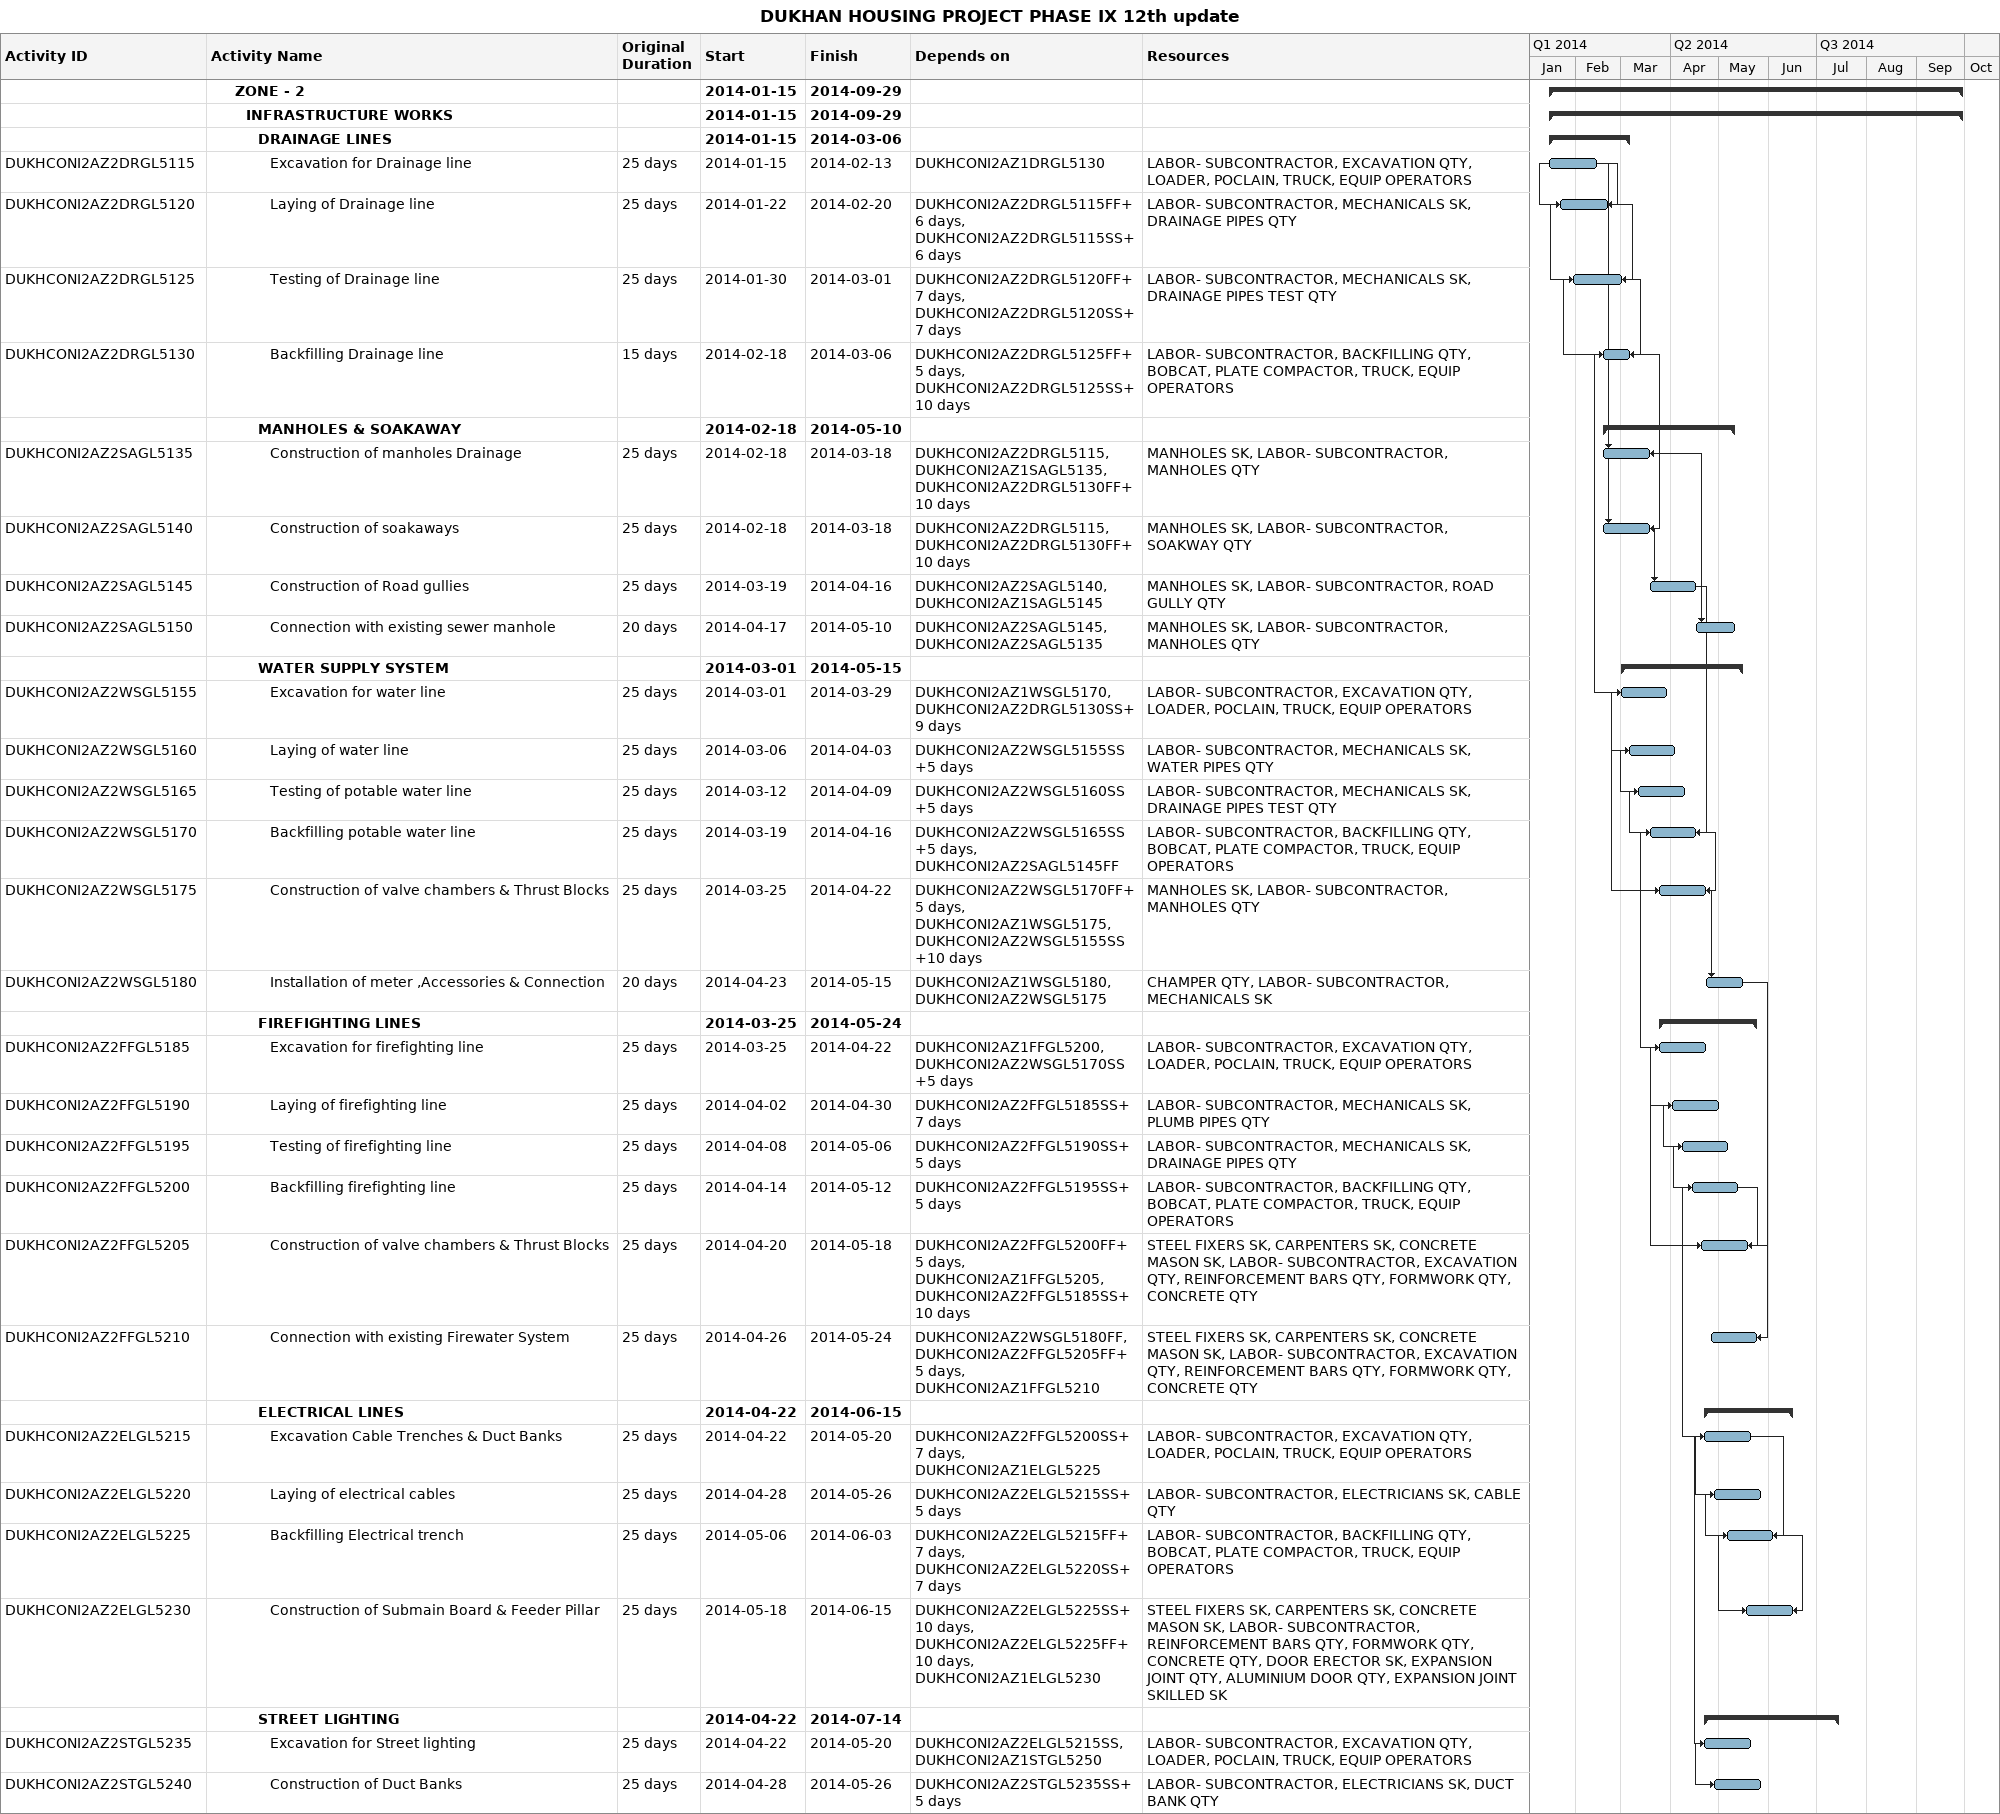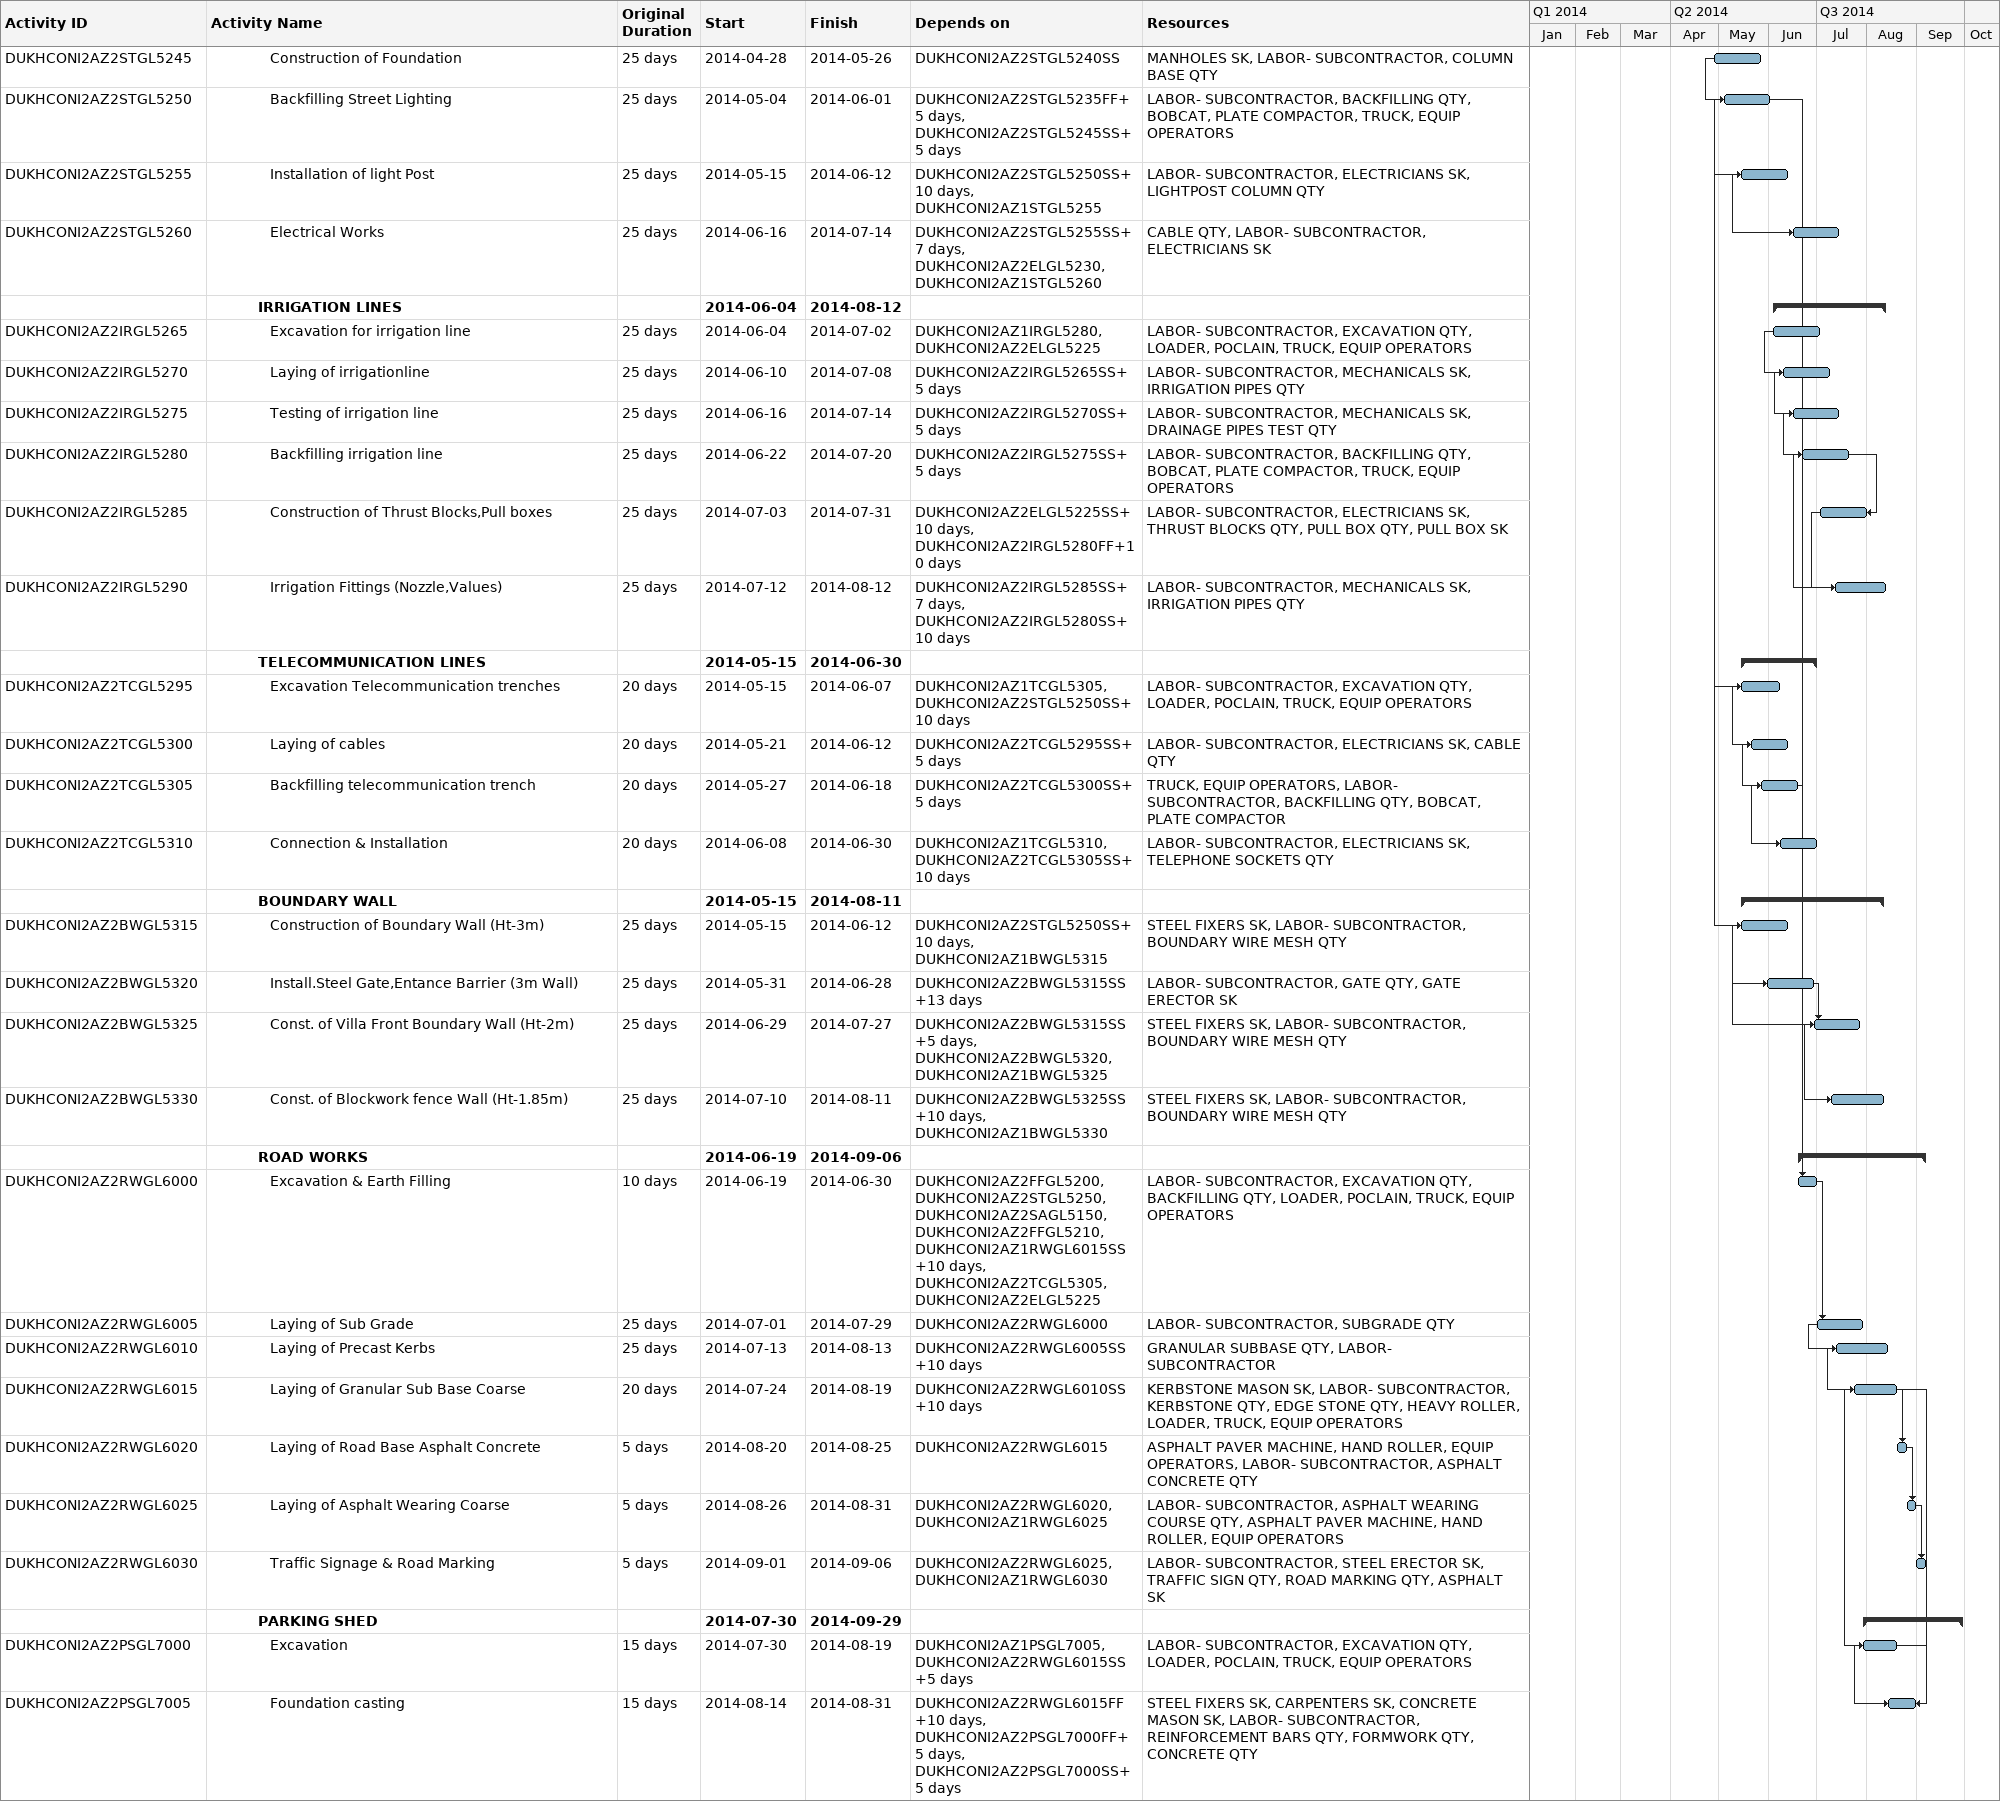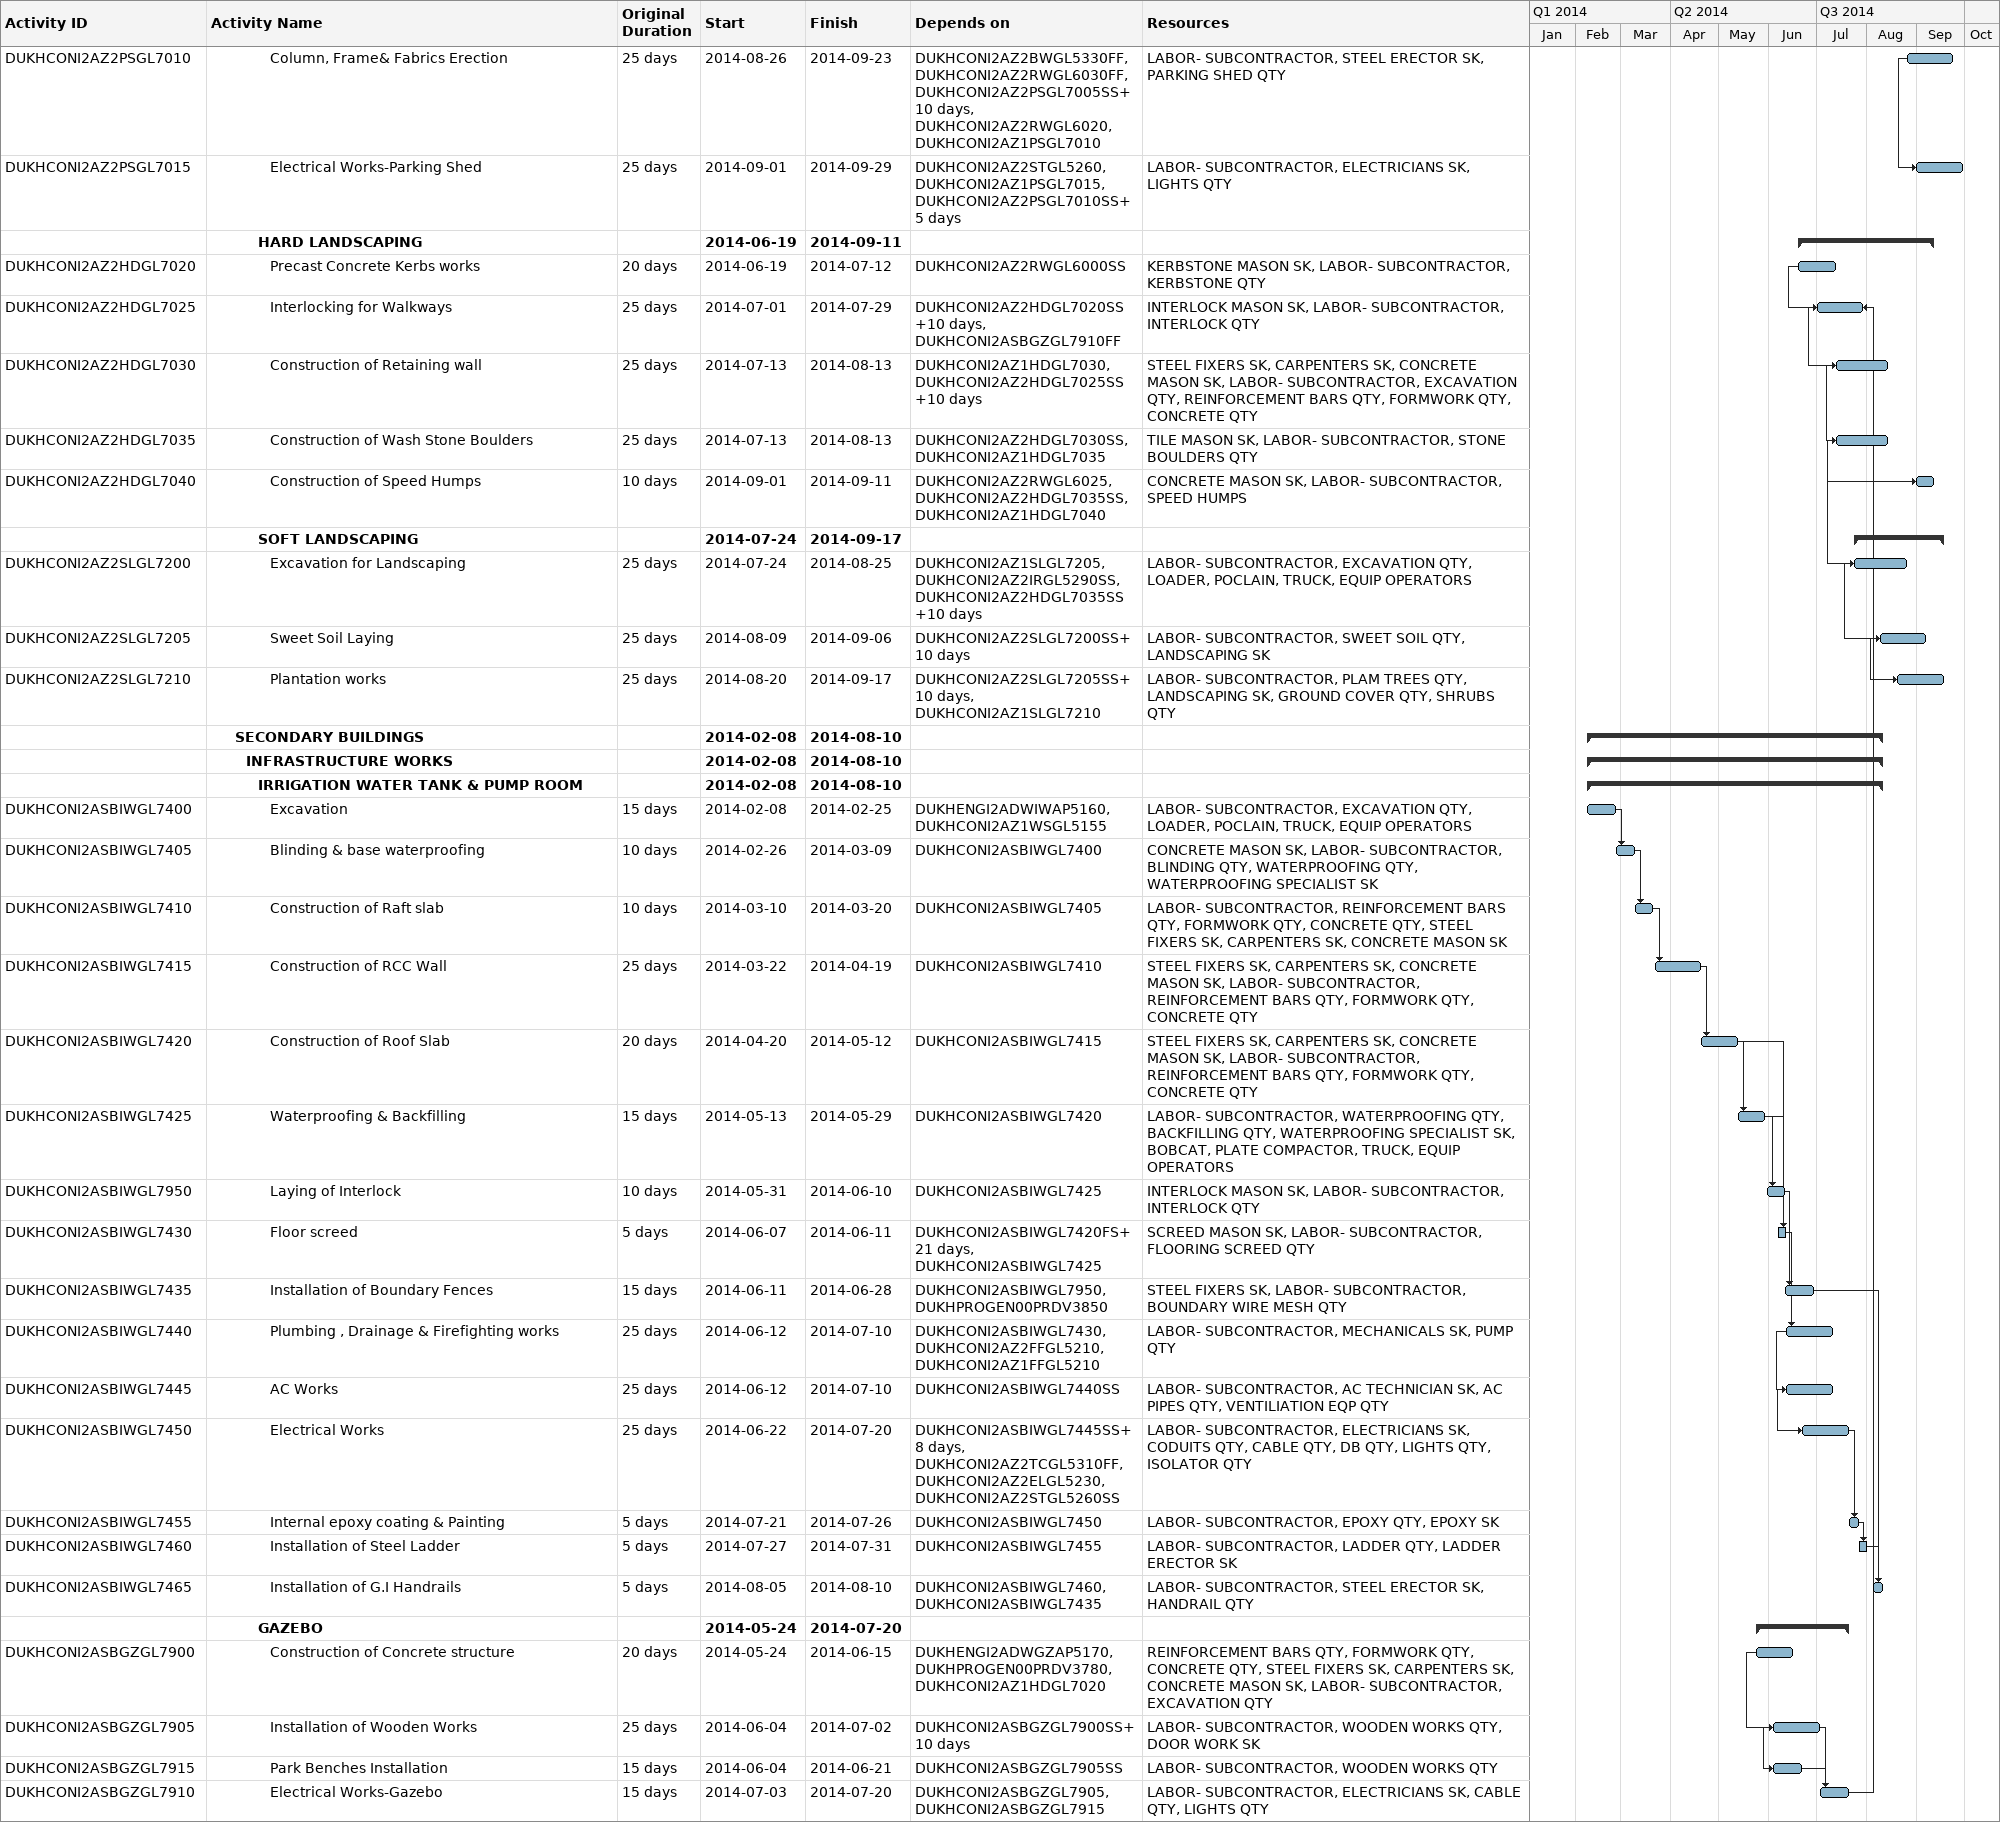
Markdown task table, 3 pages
DUKHAN HOUSING PROJECT PHASE IX 12th update

| ID | Level | Task | Original duration | Start | Finish | Predecessors | Resources |
|---|---|---|---|---|---|---|---|
|  | 3 | **ZONE - 2** |  | 2014-01-15 | 2014-09-29 |  |  |
|  | 4 | **INFRASTRUCTURE WORKS** |  | 2014-01-15 | 2014-09-29 |  |  |
|  | 5 | **DRAINAGE LINES** |  | 2014-01-15 | 2014-03-06 |  |  |
| DUKHCONI2AZ2DRGL5115 | 6 | Excavation for Drainage line | 25d | 2014-01-15 | 2014-02-13 | DUKHCONI2AZ1DRGL5130 | LABOR- SUBCONTRACTOR, EXCAVATION QTY, LOADER, POCLAIN, TRUCK, EQUIP OPERATORS |
| DUKHCONI2AZ2DRGL5120 | 6 | Laying of Drainage line | 25d | 2014-01-22 | 2014-02-20 | DUKHCONI2AZ2DRGL5115FF+6d, DUKHCONI2AZ2DRGL5115SS+6d | LABOR- SUBCONTRACTOR, MECHANICALS SK, DRAINAGE PIPES QTY |
| DUKHCONI2AZ2DRGL5125 | 6 | Testing of Drainage line | 25d | 2014-01-30 | 2014-03-01 | DUKHCONI2AZ2DRGL5120FF+7d, DUKHCONI2AZ2DRGL5120SS+7d | LABOR- SUBCONTRACTOR, MECHANICALS SK, DRAINAGE PIPES TEST QTY |
| DUKHCONI2AZ2DRGL5130 | 6 | Backfilling Drainage line | 15d | 2014-02-18 | 2014-03-06 | DUKHCONI2AZ2DRGL5125FF+5d, DUKHCONI2AZ2DRGL5125SS+10d | LABOR- SUBCONTRACTOR, BACKFILLING QTY, BOBCAT, PLATE COMPACTOR, TRUCK, EQUIP OPERATORS |
|  | 5 | **MANHOLES & SOAKAWAY** |  | 2014-02-18 | 2014-05-10 |  |  |
| DUKHCONI2AZ2SAGL5135 | 6 | Construction of manholes Drainage | 25d | 2014-02-18 | 2014-03-18 | DUKHCONI2AZ2DRGL5115, DUKHCONI2AZ1SAGL5135, DUKHCONI2AZ2DRGL5130FF+10d | MANHOLES SK, LABOR- SUBCONTRACTOR, MANHOLES QTY |
| DUKHCONI2AZ2SAGL5140 | 6 | Construction of soakaways | 25d | 2014-02-18 | 2014-03-18 | DUKHCONI2AZ2DRGL5115, DUKHCONI2AZ2DRGL5130FF+10d | MANHOLES SK, LABOR- SUBCONTRACTOR, SOAKWAY QTY |
| DUKHCONI2AZ2SAGL5145 | 6 | Construction of Road gullies | 25d | 2014-03-19 | 2014-04-16 | DUKHCONI2AZ2SAGL5140, DUKHCONI2AZ1SAGL5145 | MANHOLES SK, LABOR- SUBCONTRACTOR, ROAD GULLY QTY |
| DUKHCONI2AZ2SAGL5150 | 6 | Connection with existing sewer manhole | 20d | 2014-04-17 | 2014-05-10 | DUKHCONI2AZ2SAGL5145, DUKHCONI2AZ2SAGL5135 | MANHOLES SK, LABOR- SUBCONTRACTOR, MANHOLES QTY |
|  | 5 | **WATER SUPPLY SYSTEM** |  | 2014-03-01 | 2014-05-15 |  |  |
| DUKHCONI2AZ2WSGL5155 | 6 | Excavation for water line | 25d | 2014-03-01 | 2014-03-29 | DUKHCONI2AZ1WSGL5170, DUKHCONI2AZ2DRGL5130SS+9d | LABOR- SUBCONTRACTOR, EXCAVATION QTY, LOADER, POCLAIN, TRUCK, EQUIP OPERATORS |
| DUKHCONI2AZ2WSGL5160 | 6 | Laying of water line | 25d | 2014-03-06 | 2014-04-03 | DUKHCONI2AZ2WSGL5155SS+5d | LABOR- SUBCONTRACTOR, MECHANICALS SK, WATER PIPES QTY |
| DUKHCONI2AZ2WSGL5165 | 6 | Testing of potable water line | 25d | 2014-03-12 | 2014-04-09 | DUKHCONI2AZ2WSGL5160SS+5d | LABOR- SUBCONTRACTOR, MECHANICALS SK, DRAINAGE PIPES TEST QTY |
| DUKHCONI2AZ2WSGL5170 | 6 | Backfilling potable water line | 25d | 2014-03-19 | 2014-04-16 | DUKHCONI2AZ2WSGL5165SS+5d, DUKHCONI2AZ2SAGL5145FF | LABOR- SUBCONTRACTOR, BACKFILLING QTY, BOBCAT, PLATE COMPACTOR, TRUCK, EQUIP OPERATORS |
| DUKHCONI2AZ2WSGL5175 | 6 | Construction of valve chambers & Thrust Blocks | 25d | 2014-03-25 | 2014-04-22 | DUKHCONI2AZ2WSGL5170FF+5d, DUKHCONI2AZ1WSGL5175, DUKHCONI2AZ2WSGL5155SS+10d | MANHOLES SK, LABOR- SUBCONTRACTOR, MANHOLES QTY |
| DUKHCONI2AZ2WSGL5180 | 6 | Installation of meter ,Accessories & Connection | 20d | 2014-04-23 | 2014-05-15 | DUKHCONI2AZ1WSGL5180, DUKHCONI2AZ2WSGL5175 | CHAMPER QTY, LABOR- SUBCONTRACTOR, MECHANICALS SK |
|  | 5 | **FIREFIGHTING LINES** |  | 2014-03-25 | 2014-05-24 |  |  |
| DUKHCONI2AZ2FFGL5185 | 6 | Excavation for firefighting line | 25d | 2014-03-25 | 2014-04-22 | DUKHCONI2AZ1FFGL5200, DUKHCONI2AZ2WSGL5170SS+5d | LABOR- SUBCONTRACTOR, EXCAVATION QTY, LOADER, POCLAIN, TRUCK, EQUIP OPERATORS |
| DUKHCONI2AZ2FFGL5190 | 6 | Laying of firefighting line | 25d | 2014-04-02 | 2014-04-30 | DUKHCONI2AZ2FFGL5185SS+7d | LABOR- SUBCONTRACTOR, MECHANICALS SK, PLUMB PIPES QTY |
| DUKHCONI2AZ2FFGL5195 | 6 | Testing of firefighting line | 25d | 2014-04-08 | 2014-05-06 | DUKHCONI2AZ2FFGL5190SS+5d | LABOR- SUBCONTRACTOR, MECHANICALS SK, DRAINAGE PIPES QTY |
| DUKHCONI2AZ2FFGL5200 | 6 | Backfilling firefighting line | 25d | 2014-04-14 | 2014-05-12 | DUKHCONI2AZ2FFGL5195SS+5d | LABOR- SUBCONTRACTOR, BACKFILLING QTY, BOBCAT, PLATE COMPACTOR, TRUCK, EQUIP OPERATORS |
| DUKHCONI2AZ2FFGL5205 | 6 | Construction of valve chambers & Thrust Blocks | 25d | 2014-04-20 | 2014-05-18 | DUKHCONI2AZ2FFGL5200FF+5d, DUKHCONI2AZ1FFGL5205, DUKHCONI2AZ2FFGL5185SS+10d | STEEL FIXERS SK, CARPENTERS SK, CONCRETE MASON SK, LABOR- SUBCONTRACTOR, EXCAVATION QTY, REINFORCEMENT BARS QTY, FORMWORK QTY, CONCRETE QTY |
| DUKHCONI2AZ2FFGL5210 | 6 | Connection with existing Firewater System | 25d | 2014-04-26 | 2014-05-24 | DUKHCONI2AZ2WSGL5180FF, DUKHCONI2AZ2FFGL5205FF+5d, DUKHCONI2AZ1FFGL5210 | STEEL FIXERS SK, CARPENTERS SK, CONCRETE MASON SK, LABOR- SUBCONTRACTOR, EXCAVATION QTY, REINFORCEMENT BARS QTY, FORMWORK QTY, CONCRETE QTY |
|  | 5 | **ELECTRICAL LINES** |  | 2014-04-22 | 2014-06-15 |  |  |
| DUKHCONI2AZ2ELGL5215 | 6 | Excavation Cable Trenches & Duct Banks | 25d | 2014-04-22 | 2014-05-20 | DUKHCONI2AZ2FFGL5200SS+7d, DUKHCONI2AZ1ELGL5225 | LABOR- SUBCONTRACTOR, EXCAVATION QTY, LOADER, POCLAIN, TRUCK, EQUIP OPERATORS |
| DUKHCONI2AZ2ELGL5220 | 6 | Laying of electrical cables | 25d | 2014-04-28 | 2014-05-26 | DUKHCONI2AZ2ELGL5215SS+5d | LABOR- SUBCONTRACTOR, ELECTRICIANS SK, CABLE QTY |
| DUKHCONI2AZ2ELGL5225 | 6 | Backfilling Electrical trench | 25d | 2014-05-06 | 2014-06-03 | DUKHCONI2AZ2ELGL5215FF+7d, DUKHCONI2AZ2ELGL5220SS+7d | LABOR- SUBCONTRACTOR, BACKFILLING QTY, BOBCAT, PLATE COMPACTOR, TRUCK, EQUIP OPERATORS |
| DUKHCONI2AZ2ELGL5230 | 6 | Construction of Submain Board & Feeder Pillar | 25d | 2014-05-18 | 2014-06-15 | DUKHCONI2AZ2ELGL5225SS+10d, DUKHCONI2AZ2ELGL5225FF+10d, DUKHCONI2AZ1ELGL5230 | STEEL FIXERS SK, CARPENTERS SK, CONCRETE MASON SK, LABOR- SUBCONTRACTOR, REINFORCEMENT BARS QTY, FORMWORK QTY, CONCRETE QTY, DOOR ERECTOR SK, EXPANSION JOINT QTY, ALUMINIUM DOOR QTY, EXPANSION JOINT SKILLED SK |
|  | 5 | **STREET LIGHTING** |  | 2014-04-22 | 2014-07-14 |  |  |
| DUKHCONI2AZ2STGL5235 | 6 | Excavation for Street lighting | 25d | 2014-04-22 | 2014-05-20 | DUKHCONI2AZ2ELGL5215SS, DUKHCONI2AZ1STGL5250 | LABOR- SUBCONTRACTOR, EXCAVATION QTY, LOADER, POCLAIN, TRUCK, EQUIP OPERATORS |
| DUKHCONI2AZ2STGL5240 | 6 | Construction of Duct Banks | 25d | 2014-04-28 | 2014-05-26 | DUKHCONI2AZ2STGL5235SS+5d | LABOR- SUBCONTRACTOR, ELECTRICIANS SK, DUCT BANK QTY |
| DUKHCONI2AZ2STGL5245 | 6 | Construction of Foundation | 25d | 2014-04-28 | 2014-05-26 | DUKHCONI2AZ2STGL5240SS | MANHOLES SK, LABOR- SUBCONTRACTOR, COLUMN BASE QTY |
| DUKHCONI2AZ2STGL5250 | 6 | Backfilling Street Lighting | 25d | 2014-05-04 | 2014-06-01 | DUKHCONI2AZ2STGL5235FF+5d, DUKHCONI2AZ2STGL5245SS+5d | LABOR- SUBCONTRACTOR, BACKFILLING QTY, BOBCAT, PLATE COMPACTOR, TRUCK, EQUIP OPERATORS |
| DUKHCONI2AZ2STGL5255 | 6 | Installation of light Post | 25d | 2014-05-15 | 2014-06-12 | DUKHCONI2AZ2STGL5250SS+10d, DUKHCONI2AZ1STGL5255 | LABOR- SUBCONTRACTOR, ELECTRICIANS SK, LIGHTPOST COLUMN QTY |
| DUKHCONI2AZ2STGL5260 | 6 | Electrical Works | 25d | 2014-06-16 | 2014-07-14 | DUKHCONI2AZ2STGL5255SS+7d, DUKHCONI2AZ2ELGL5230, DUKHCONI2AZ1STGL5260 | CABLE QTY, LABOR- SUBCONTRACTOR, ELECTRICIANS SK |
|  | 5 | **IRRIGATION LINES** |  | 2014-06-04 | 2014-08-12 |  |  |
| DUKHCONI2AZ2IRGL5265 | 6 | Excavation for irrigation line | 25d | 2014-06-04 | 2014-07-02 | DUKHCONI2AZ1IRGL5280, DUKHCONI2AZ2ELGL5225 | LABOR- SUBCONTRACTOR, EXCAVATION QTY, LOADER, POCLAIN, TRUCK, EQUIP OPERATORS |
| DUKHCONI2AZ2IRGL5270 | 6 | Laying of irrigationline | 25d | 2014-06-10 | 2014-07-08 | DUKHCONI2AZ2IRGL5265SS+5d | LABOR- SUBCONTRACTOR, MECHANICALS SK, IRRIGATION PIPES QTY |
| DUKHCONI2AZ2IRGL5275 | 6 | Testing of irrigation line | 25d | 2014-06-16 | 2014-07-14 | DUKHCONI2AZ2IRGL5270SS+5d | LABOR- SUBCONTRACTOR, MECHANICALS SK, DRAINAGE PIPES TEST QTY |
| DUKHCONI2AZ2IRGL5280 | 6 | Backfilling irrigation line | 25d | 2014-06-22 | 2014-07-20 | DUKHCONI2AZ2IRGL5275SS+5d | LABOR- SUBCONTRACTOR, BACKFILLING QTY, BOBCAT, PLATE COMPACTOR, TRUCK, EQUIP OPERATORS |
| DUKHCONI2AZ2IRGL5285 | 6 | Construction of Thrust Blocks,Pull boxes | 25d | 2014-07-03 | 2014-07-31 | DUKHCONI2AZ2ELGL5225SS+10d, DUKHCONI2AZ2IRGL5280FF+10d | LABOR- SUBCONTRACTOR, ELECTRICIANS SK, THRUST BLOCKS QTY, PULL BOX QTY, PULL BOX SK |
| DUKHCONI2AZ2IRGL5290 | 6 | Irrigation Fittings (Nozzle,Values) | 25d | 2014-07-12 | 2014-08-12 | DUKHCONI2AZ2IRGL5285SS+7d, DUKHCONI2AZ2IRGL5280SS+10d | LABOR- SUBCONTRACTOR, MECHANICALS SK, IRRIGATION PIPES QTY |
|  | 5 | **TELECOMMUNICATION LINES** |  | 2014-05-15 | 2014-06-30 |  |  |
| DUKHCONI2AZ2TCGL5295 | 6 | Excavation Telecommunication trenches | 20d | 2014-05-15 | 2014-06-07 | DUKHCONI2AZ1TCGL5305, DUKHCONI2AZ2STGL5250SS+10d | LABOR- SUBCONTRACTOR, EXCAVATION QTY, LOADER, POCLAIN, TRUCK, EQUIP OPERATORS |
| DUKHCONI2AZ2TCGL5300 | 6 | Laying of cables | 20d | 2014-05-21 | 2014-06-12 | DUKHCONI2AZ2TCGL5295SS+5d | LABOR- SUBCONTRACTOR, ELECTRICIANS SK, CABLE QTY |
| DUKHCONI2AZ2TCGL5305 | 6 | Backfilling telecommunication trench | 20d | 2014-05-27 | 2014-06-18 | DUKHCONI2AZ2TCGL5300SS+5d | TRUCK, EQUIP OPERATORS, LABOR- SUBCONTRACTOR, BACKFILLING QTY, BOBCAT, PLATE COMPACTOR |
| DUKHCONI2AZ2TCGL5310 | 6 | Connection & Installation | 20d | 2014-06-08 | 2014-06-30 | DUKHCONI2AZ1TCGL5310, DUKHCONI2AZ2TCGL5305SS+10d | LABOR- SUBCONTRACTOR, ELECTRICIANS SK, TELEPHONE SOCKETS QTY |
|  | 5 | **BOUNDARY WALL** |  | 2014-05-15 | 2014-08-11 |  |  |
| DUKHCONI2AZ2BWGL5315 | 6 | Construction of Boundary Wall (Ht-3m) | 25d | 2014-05-15 | 2014-06-12 | DUKHCONI2AZ2STGL5250SS+10d, DUKHCONI2AZ1BWGL5315 | STEEL FIXERS SK, LABOR- SUBCONTRACTOR, BOUNDARY WIRE MESH QTY |
| DUKHCONI2AZ2BWGL5320 | 6 | Install.Steel Gate,Entance Barrier (3m Wall) | 25d | 2014-05-31 | 2014-06-28 | DUKHCONI2AZ2BWGL5315SS+13d | LABOR- SUBCONTRACTOR, GATE QTY, GATE ERECTOR SK |
| DUKHCONI2AZ2BWGL5325 | 6 | Const. of Villa Front Boundary Wall (Ht-2m) | 25d | 2014-06-29 | 2014-07-27 | DUKHCONI2AZ2BWGL5315SS+5d, DUKHCONI2AZ2BWGL5320, DUKHCONI2AZ1BWGL5325 | STEEL FIXERS SK, LABOR- SUBCONTRACTOR, BOUNDARY WIRE MESH QTY |
| DUKHCONI2AZ2BWGL5330 | 6 | Const. of Blockwork fence Wall (Ht-1.85m) | 25d | 2014-07-10 | 2014-08-11 | DUKHCONI2AZ2BWGL5325SS+10d, DUKHCONI2AZ1BWGL5330 | STEEL FIXERS SK, LABOR- SUBCONTRACTOR, BOUNDARY WIRE MESH QTY |
|  | 5 | **ROAD WORKS** |  | 2014-06-19 | 2014-09-06 |  |  |
| DUKHCONI2AZ2RWGL6000 | 6 | Excavation & Earth Filling | 10d | 2014-06-19 | 2014-06-30 | DUKHCONI2AZ2FFGL5200, DUKHCONI2AZ2STGL5250, DUKHCONI2AZ2SAGL5150, DUKHCONI2AZ2FFGL5210, DUKHCONI2AZ1RWGL6015SS+10d, DUKHCONI2AZ2TCGL5305, DUKHCONI2AZ2ELGL5225 | LABOR- SUBCONTRACTOR, EXCAVATION QTY, BACKFILLING QTY, LOADER, POCLAIN, TRUCK, EQUIP OPERATORS |
| DUKHCONI2AZ2RWGL6005 | 6 | Laying of Sub Grade | 25d | 2014-07-01 | 2014-07-29 | DUKHCONI2AZ2RWGL6000 | LABOR- SUBCONTRACTOR, SUBGRADE QTY |
| DUKHCONI2AZ2RWGL6010 | 6 | Laying of Precast Kerbs | 25d | 2014-07-13 | 2014-08-13 | DUKHCONI2AZ2RWGL6005SS+10d | GRANULAR SUBBASE QTY, LABOR- SUBCONTRACTOR |
| DUKHCONI2AZ2RWGL6015 | 6 | Laying of Granular Sub Base Coarse | 20d | 2014-07-24 | 2014-08-19 | DUKHCONI2AZ2RWGL6010SS+10d | KERBSTONE MASON SK, LABOR- SUBCONTRACTOR, KERBSTONE QTY, EDGE STONE QTY, HEAVY ROLLER, LOADER, TRUCK, EQUIP OPERATORS |
| DUKHCONI2AZ2RWGL6020 | 6 | Laying of Road Base Asphalt Concrete | 5d | 2014-08-20 | 2014-08-25 | DUKHCONI2AZ2RWGL6015 | ASPHALT PAVER MACHINE, HAND ROLLER, EQUIP OPERATORS, LABOR- SUBCONTRACTOR, ASPHALT CONCRETE QTY |
| DUKHCONI2AZ2RWGL6025 | 6 | Laying of Asphalt Wearing Coarse | 5d | 2014-08-26 | 2014-08-31 | DUKHCONI2AZ2RWGL6020, DUKHCONI2AZ1RWGL6025 | LABOR- SUBCONTRACTOR, ASPHALT WEARING COURSE QTY, ASPHALT PAVER MACHINE, HAND ROLLER, EQUIP OPERATORS |
| DUKHCONI2AZ2RWGL6030 | 6 | Traffic Signage & Road Marking | 5d | 2014-09-01 | 2014-09-06 | DUKHCONI2AZ2RWGL6025, DUKHCONI2AZ1RWGL6030 | LABOR- SUBCONTRACTOR, STEEL ERECTOR SK, TRAFFIC SIGN QTY, ROAD MARKING QTY, ASPHALT SK |
|  | 5 | **PARKING SHED** |  | 2014-07-30 | 2014-09-29 |  |  |
| DUKHCONI2AZ2PSGL7000 | 6 | Excavation | 15d | 2014-07-30 | 2014-08-19 | DUKHCONI2AZ1PSGL7005, DUKHCONI2AZ2RWGL6015SS+5d | LABOR- SUBCONTRACTOR, EXCAVATION QTY, LOADER, POCLAIN, TRUCK, EQUIP OPERATORS |
| DUKHCONI2AZ2PSGL7005 | 6 | Foundation casting | 15d | 2014-08-14 | 2014-08-31 | DUKHCONI2AZ2RWGL6015FF+10d, DUKHCONI2AZ2PSGL7000FF+5d, DUKHCONI2AZ2PSGL7000SS+5d | STEEL FIXERS SK, CARPENTERS SK, CONCRETE MASON SK, LABOR- SUBCONTRACTOR, REINFORCEMENT BARS QTY, FORMWORK QTY, CONCRETE QTY |
| DUKHCONI2AZ2PSGL7010 | 6 | Column, Frame& Fabrics Erection | 25d | 2014-08-26 | 2014-09-23 | DUKHCONI2AZ2BWGL5330FF, DUKHCONI2AZ2RWGL6030FF, DUKHCONI2AZ2PSGL7005SS+10d, DUKHCONI2AZ2RWGL6020, DUKHCONI2AZ1PSGL7010 | LABOR- SUBCONTRACTOR, STEEL ERECTOR SK, PARKING SHED QTY |
| DUKHCONI2AZ2PSGL7015 | 6 | Electrical Works-Parking Shed | 25d | 2014-09-01 | 2014-09-29 | DUKHCONI2AZ2STGL5260, DUKHCONI2AZ1PSGL7015, DUKHCONI2AZ2PSGL7010SS+5d | LABOR- SUBCONTRACTOR, ELECTRICIANS SK, LIGHTS QTY |
|  | 5 | **HARD LANDSCAPING** |  | 2014-06-19 | 2014-09-11 |  |  |
| DUKHCONI2AZ2HDGL7020 | 6 | Precast Concrete Kerbs works | 20d | 2014-06-19 | 2014-07-12 | DUKHCONI2AZ2RWGL6000SS | KERBSTONE MASON SK, LABOR- SUBCONTRACTOR, KERBSTONE QTY |
| DUKHCONI2AZ2HDGL7025 | 6 | Interlocking for Walkways | 25d | 2014-07-01 | 2014-07-29 | DUKHCONI2AZ2HDGL7020SS+10d, DUKHCONI2ASBGZGL7910FF | INTERLOCK MASON SK, LABOR- SUBCONTRACTOR, INTERLOCK QTY |
| DUKHCONI2AZ2HDGL7030 | 6 | Construction of Retaining wall | 25d | 2014-07-13 | 2014-08-13 | DUKHCONI2AZ1HDGL7030, DUKHCONI2AZ2HDGL7025SS+10d | STEEL FIXERS SK, CARPENTERS SK, CONCRETE MASON SK, LABOR- SUBCONTRACTOR, EXCAVATION QTY, REINFORCEMENT BARS QTY, FORMWORK QTY, CONCRETE QTY |
| DUKHCONI2AZ2HDGL7035 | 6 | Construction of Wash Stone Boulders | 25d | 2014-07-13 | 2014-08-13 | DUKHCONI2AZ2HDGL7030SS, DUKHCONI2AZ1HDGL7035 | TILE MASON SK, LABOR- SUBCONTRACTOR, STONE BOULDERS QTY |
| DUKHCONI2AZ2HDGL7040 | 6 | Construction of Speed Humps | 10d | 2014-09-01 | 2014-09-11 | DUKHCONI2AZ2RWGL6025, DUKHCONI2AZ2HDGL7035SS, DUKHCONI2AZ1HDGL7040 | CONCRETE MASON SK, LABOR- SUBCONTRACTOR, SPEED HUMPS |
|  | 5 | **SOFT LANDSCAPING** |  | 2014-07-24 | 2014-09-17 |  |  |
| DUKHCONI2AZ2SLGL7200 | 6 | Excavation for Landscaping | 25d | 2014-07-24 | 2014-08-25 | DUKHCONI2AZ1SLGL7205, DUKHCONI2AZ2IRGL5290SS, DUKHCONI2AZ2HDGL7035SS+10d | LABOR- SUBCONTRACTOR, EXCAVATION QTY, LOADER, POCLAIN, TRUCK, EQUIP OPERATORS |
| DUKHCONI2AZ2SLGL7205 | 6 | Sweet Soil Laying | 25d | 2014-08-09 | 2014-09-06 | DUKHCONI2AZ2SLGL7200SS+10d | LABOR- SUBCONTRACTOR, SWEET SOIL QTY, LANDSCAPING SK |
| DUKHCONI2AZ2SLGL7210 | 6 | Plantation works | 25d | 2014-08-20 | 2014-09-17 | DUKHCONI2AZ2SLGL7205SS+10d, DUKHCONI2AZ1SLGL7210 | LABOR- SUBCONTRACTOR, PLAM TREES QTY, LANDSCAPING SK, GROUND COVER QTY, SHRUBS QTY |
|  | 3 | **SECONDARY BUILDINGS** |  | 2014-02-08 | 2014-08-10 |  |  |
|  | 4 | **INFRASTRUCTURE WORKS** |  | 2014-02-08 | 2014-08-10 |  |  |
|  | 5 | **IRRIGATION WATER TANK & PUMP ROOM** |  | 2014-02-08 | 2014-08-10 |  |  |
| DUKHCONI2ASBIWGL7400 | 6 | Excavation | 15d | 2014-02-08 | 2014-02-25 | DUKHENGI2ADWIWAP5160, DUKHCONI2AZ1WSGL5155 | LABOR- SUBCONTRACTOR, EXCAVATION QTY, LOADER, POCLAIN, TRUCK, EQUIP OPERATORS |
| DUKHCONI2ASBIWGL7405 | 6 | Blinding & base waterproofing | 10d | 2014-02-26 | 2014-03-09 | DUKHCONI2ASBIWGL7400 | CONCRETE MASON SK, LABOR- SUBCONTRACTOR, BLINDING QTY, WATERPROOFING QTY, WATERPROOFING SPECIALIST SK |
| DUKHCONI2ASBIWGL7410 | 6 | Construction of Raft slab | 10d | 2014-03-10 | 2014-03-20 | DUKHCONI2ASBIWGL7405 | LABOR- SUBCONTRACTOR, REINFORCEMENT BARS QTY, FORMWORK QTY, CONCRETE QTY, STEEL FIXERS SK, CARPENTERS SK, CONCRETE MASON SK |
| DUKHCONI2ASBIWGL7415 | 6 | Construction of RCC Wall | 25d | 2014-03-22 | 2014-04-19 | DUKHCONI2ASBIWGL7410 | STEEL FIXERS SK, CARPENTERS SK, CONCRETE MASON SK, LABOR- SUBCONTRACTOR, REINFORCEMENT BARS QTY, FORMWORK QTY, CONCRETE QTY |
| DUKHCONI2ASBIWGL7420 | 6 | Construction of Roof Slab | 20d | 2014-04-20 | 2014-05-12 | DUKHCONI2ASBIWGL7415 | STEEL FIXERS SK, CARPENTERS SK, CONCRETE MASON SK, LABOR- SUBCONTRACTOR, REINFORCEMENT BARS QTY, FORMWORK QTY, CONCRETE QTY |
| DUKHCONI2ASBIWGL7425 | 6 | Waterproofing & Backfilling | 15d | 2014-05-13 | 2014-05-29 | DUKHCONI2ASBIWGL7420 | LABOR- SUBCONTRACTOR, WATERPROOFING QTY, BACKFILLING QTY, WATERPROOFING SPECIALIST SK, BOBCAT, PLATE COMPACTOR, TRUCK, EQUIP OPERATORS |
| DUKHCONI2ASBIWGL7950 | 6 | Laying of Interlock | 10d | 2014-05-31 | 2014-06-10 | DUKHCONI2ASBIWGL7425 | INTERLOCK MASON SK, LABOR- SUBCONTRACTOR, INTERLOCK QTY |
| DUKHCONI2ASBIWGL7430 | 6 | Floor screed | 5d | 2014-06-07 | 2014-06-11 | DUKHCONI2ASBIWGL7420FS+21d, DUKHCONI2ASBIWGL7425 | SCREED MASON SK, LABOR- SUBCONTRACTOR, FLOORING SCREED QTY |
| DUKHCONI2ASBIWGL7435 | 6 | Installation of Boundary Fences | 15d | 2014-06-11 | 2014-06-28 | DUKHCONI2ASBIWGL7950, DUKHPROGEN00PRDV3850 | STEEL FIXERS SK, LABOR- SUBCONTRACTOR, BOUNDARY WIRE MESH QTY |
| DUKHCONI2ASBIWGL7440 | 6 | Plumbing , Drainage & Firefighting works | 25d | 2014-06-12 | 2014-07-10 | DUKHCONI2ASBIWGL7430, DUKHCONI2AZ2FFGL5210, DUKHCONI2AZ1FFGL5210 | LABOR- SUBCONTRACTOR, MECHANICALS SK, PUMP QTY |
| DUKHCONI2ASBIWGL7445 | 6 | AC Works | 25d | 2014-06-12 | 2014-07-10 | DUKHCONI2ASBIWGL7440SS | LABOR- SUBCONTRACTOR, AC TECHNICIAN SK, AC PIPES QTY, VENTILIATION EQP QTY |
| DUKHCONI2ASBIWGL7450 | 6 | Electrical Works | 25d | 2014-06-22 | 2014-07-20 | DUKHCONI2ASBIWGL7445SS+8d, DUKHCONI2AZ2TCGL5310FF, DUKHCONI2AZ2ELGL5230, DUKHCONI2AZ2STGL5260SS | LABOR- SUBCONTRACTOR, ELECTRICIANS SK, CODUITS QTY, CABLE QTY, DB QTY, LIGHTS QTY, ISOLATOR QTY |
| DUKHCONI2ASBIWGL7455 | 6 | Internal epoxy coating & Painting | 5d | 2014-07-21 | 2014-07-26 | DUKHCONI2ASBIWGL7450 | LABOR- SUBCONTRACTOR, EPOXY QTY, EPOXY SK |
| DUKHCONI2ASBIWGL7460 | 6 | Installation of Steel Ladder | 5d | 2014-07-27 | 2014-07-31 | DUKHCONI2ASBIWGL7455 | LABOR- SUBCONTRACTOR, LADDER QTY, LADDER ERECTOR SK |
| DUKHCONI2ASBIWGL7465 | 6 | Installation of G.I Handrails | 5d | 2014-08-05 | 2014-08-10 | DUKHCONI2ASBIWGL7460, DUKHCONI2ASBIWGL7435 | LABOR- SUBCONTRACTOR, STEEL ERECTOR SK, HANDRAIL QTY |
|  | 5 | **GAZEBO** |  | 2014-05-24 | 2014-07-20 |  |  |
| DUKHCONI2ASBGZGL7900 | 6 | Construction of Concrete structure | 20d | 2014-05-24 | 2014-06-15 | DUKHENGI2ADWGZAP5170, DUKHPROGEN00PRDV3780, DUKHCONI2AZ1HDGL7020 | REINFORCEMENT BARS QTY, FORMWORK QTY, CONCRETE QTY, STEEL FIXERS SK, CARPENTERS SK, CONCRETE MASON SK, LABOR- SUBCONTRACTOR, EXCAVATION QTY |
| DUKHCONI2ASBGZGL7905 | 6 | Installation of Wooden Works | 25d | 2014-06-04 | 2014-07-02 | DUKHCONI2ASBGZGL7900SS+10d | LABOR- SUBCONTRACTOR, WOODEN WORKS QTY, DOOR WORK SK |
| DUKHCONI2ASBGZGL7915 | 6 | Park Benches Installation | 15d | 2014-06-04 | 2014-06-21 | DUKHCONI2ASBGZGL7905SS | LABOR- SUBCONTRACTOR, WOODEN WORKS QTY |
| DUKHCONI2ASBGZGL7910 | 6 | Electrical Works-Gazebo | 15d | 2014-07-03 | 2014-07-20 | DUKHCONI2ASBGZGL7905, DUKHCONI2ASBGZGL7915 | LABOR- SUBCONTRACTOR, ELECTRICIANS SK, CABLE QTY, LIGHTS QTY |
